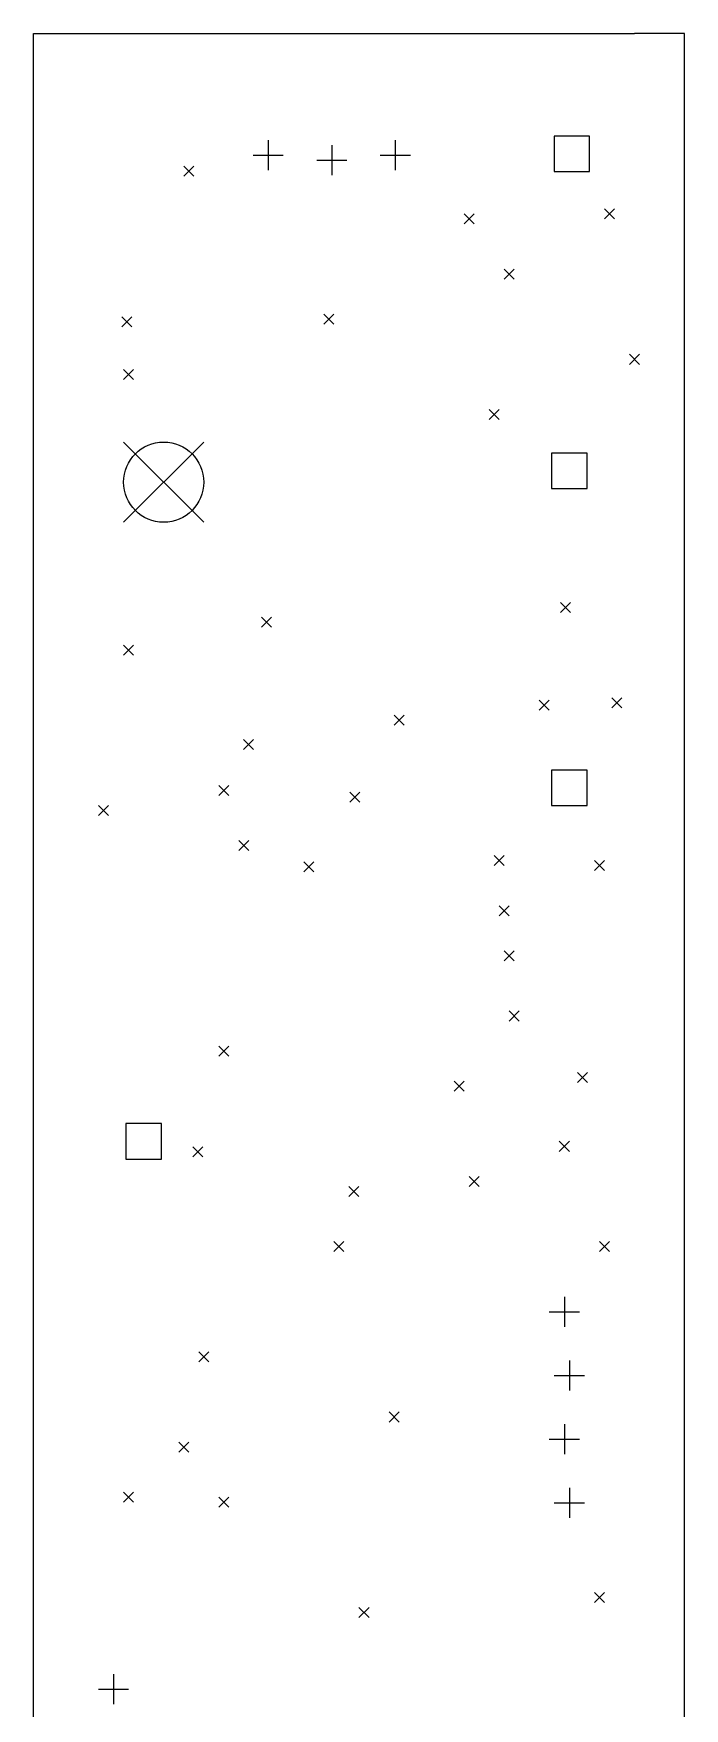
# Model space of a CAD drawing. Extents: x 1.63 to 4.46, y -7.25 to -2.05.
# Drawn here: x 1.757 to 2.781, y -4.684 to -2.053 of the extents above; entities that cross this region are included whole.
import ezdxf

# ---------------------------------------------------------------- set-up
doc = ezdxf.new("R2010")
doc.units = 0
doc.header["$MEASUREMENT"] = 0
doc.layers.add('BLACK', color=7, linetype='CONTINUOUS')

msp = doc.modelspace()

# ---------------------------------------------------------------- linework, layer by layer
at = {"layer": 'BLACK', "linetype": 'CONTINUOUS'}
for p, q in [((1.7574, -5.99031), (1.7574, -2.05331)), ((1.7574, -2.05331), (2.70228, -2.05331)), ((2.78102, -2.05331), (2.70228, -2.05331)), ((2.78102, -5.99031), (2.78102, -2.05331)), ((2.1263, -2.22063), (2.1263, -2.26787)), ((2.2263, -2.2285), (2.2263, -2.27575)), ((2.3263, -2.22063), (2.3263, -2.26787)), ((2.6317, -2.21444), (2.57602, -2.21444)), ((2.57602, -2.21444), (2.57602, -2.27012)), ((2.6317, -2.27012), (2.6317, -2.21444)), ((1.99362, -2.26148), (2.00937, -2.27722)), ((2.00937, -2.26148), (1.99362, -2.27722)), ((2.10268, -2.24425), (2.14992, -2.24425)), ((2.20268, -2.25213), (2.24992, -2.25213)), ((2.30268, -2.24425), (2.34992, -2.24425)), ((2.57602, -2.27012), (2.6317, -2.27012)), ((2.43457, -2.33677), (2.45031, -2.35252)), ((2.45031, -2.33677), (2.43457, -2.35252)), ((2.65504, -2.3289), (2.67079, -2.34465)), ((2.67079, -2.3289), (2.65504, -2.34465)), ((2.49756, -2.42339), (2.51331, -2.43913)), ((2.51331, -2.42339), (2.49756, -2.43913)), ((1.89618, -2.49819), (1.91193, -2.51394)), ((1.91193, -2.49819), (1.89618, -2.51394)), ((2.21409, -2.49425), (2.22984, -2.51)), ((2.22984, -2.49425), (2.21409, -2.51)), ((2.69441, -2.55724), (2.71016, -2.57299)), ((2.71016, -2.55724), (2.69441, -2.57299)), ((1.89913, -2.58087), (1.91488, -2.59661)), ((1.91488, -2.58087), (1.89913, -2.59661)), ((2.47394, -2.64386), (2.48969, -2.65961)), ((2.48969, -2.64386), (2.47394, -2.65961)), ((1.89913, -2.69504), (2.02512, -2.82102)), ((2.02512, -2.69504), (1.89913, -2.82102)), ((2.62776, -2.71248), (2.57208, -2.71248)), ((2.57208, -2.71248), (2.57208, -2.76815)), ((2.62776, -2.76815), (2.62776, -2.71248)), ((2.57208, -2.76815), (2.62776, -2.76815)), ((2.11567, -2.97004), (2.13142, -2.98579)), ((2.13142, -2.97004), (2.11567, -2.98579)), ((2.58614, -2.94701), (2.60189, -2.96276)), ((2.60189, -2.94701), (2.58614, -2.96276)), ((1.89913, -3.01394), (1.91488, -3.02969)), ((1.91488, -3.01394), (1.89913, -3.02969)), ((2.55268, -3.10055), (2.56843, -3.1163)), ((2.56843, -3.10055), (2.55268, -3.1163)), ((2.66685, -3.09661), (2.6826, -3.11236)), ((2.6826, -3.09661), (2.66685, -3.11236)), ((2.32433, -3.12417), (2.34008, -3.13992)), ((2.34008, -3.12417), (2.32433, -3.13992)), ((2.08764, -3.16208), (2.10339, -3.17783)), ((2.10339, -3.16208), (2.08764, -3.17783)), ((2.04874, -3.23441), (2.06449, -3.25016)), ((2.06449, -3.23441), (2.04874, -3.25016)), ((2.62776, -3.21051), (2.57208, -3.21051)), ((2.57208, -3.21051), (2.57208, -3.26619)), ((2.62776, -3.26619), (2.62776, -3.21051)), ((2.25479, -3.24524), (2.27054, -3.26098)), ((2.27054, -3.24524), (2.25479, -3.26098)), ((1.85976, -3.26591), (1.87551, -3.28165)), ((1.87551, -3.26591), (1.85976, -3.28165)), ((2.57208, -3.26619), (2.62776, -3.26619)), ((2.08024, -3.32102), (2.09598, -3.33677)), ((2.09598, -3.32102), (2.08024, -3.33677)), ((2.1826, -3.35449), (2.19835, -3.37024)), ((2.19835, -3.35449), (2.1826, -3.37024)), ((2.48181, -3.34465), (2.49756, -3.36039)), ((2.49756, -3.34465), (2.48181, -3.36039)), ((2.63929, -3.35252), (2.65504, -3.36827)), ((2.65504, -3.35252), (2.63929, -3.36827)), ((2.48969, -3.42339), (2.50543, -3.43913)), ((2.50543, -3.42339), (2.48969, -3.43913)), ((2.49756, -3.49425), (2.51331, -3.51)), ((2.51331, -3.49425), (2.49756, -3.51)), ((2.50543, -3.58874), (2.52118, -3.60449)), ((2.52118, -3.58874), (2.50543, -3.60449)), ((2.04874, -3.64386), (2.06449, -3.65961)), ((2.06449, -3.64386), (2.04874, -3.65961)), ((2.41882, -3.69898), (2.43457, -3.71472)), ((2.43457, -3.69898), (2.41882, -3.71472)), ((2.61272, -3.68526), (2.62846, -3.70101)), ((2.62846, -3.68526), (2.61272, -3.70101)), ((1.95847, -3.76563), (1.90279, -3.76563)), ((1.90279, -3.76563), (1.90279, -3.8213)), ((1.95847, -3.8213), (1.95847, -3.76563)), ((2.00782, -3.80189), (2.02357, -3.81764)), ((2.02357, -3.80189), (2.00782, -3.81764)), ((2.58417, -3.79346), (2.59992, -3.80921)), ((2.59992, -3.79346), (2.58417, -3.80921)), ((1.90279, -3.8213), (1.95847, -3.8213)), ((2.25346, -3.86433), (2.26921, -3.88008)), ((2.26921, -3.86433), (2.25346, -3.88008)), ((2.44244, -3.84858), (2.45819, -3.86433)), ((2.45819, -3.84858), (2.44244, -3.86433)), ((2.22984, -3.95094), (2.24559, -3.96669)), ((2.24559, -3.95094), (2.22984, -3.96669)), ((2.64717, -3.95094), (2.66291, -3.96669)), ((2.66291, -3.95094), (2.64717, -3.96669)), ((2.59205, -4.03756), (2.59205, -4.0848)), ((2.56843, -4.06118), (2.61567, -4.06118)), ((2.01724, -4.12417), (2.03299, -4.13992)), ((2.03299, -4.12417), (2.01724, -4.13992)), ((2.59992, -4.13756), (2.59992, -4.1848)), ((2.5763, -4.16118), (2.62354, -4.16118)), ((2.31646, -4.21866), (2.3322, -4.23441)), ((2.3322, -4.21866), (2.31646, -4.23441)), ((2.56843, -4.26118), (2.61567, -4.26118)), ((2.59205, -4.23756), (2.59205, -4.2848)), ((1.98575, -4.26591), (2.0015, -4.28165)), ((2.0015, -4.26591), (1.98575, -4.28165)), ((2.59992, -4.33756), (2.59992, -4.3848)), ((1.89913, -4.34465), (1.91488, -4.36039)), ((1.91488, -4.34465), (1.89913, -4.36039)), ((2.04874, -4.35252), (2.06449, -4.36827)), ((2.06449, -4.35252), (2.04874, -4.36827)), ((2.5763, -4.36118), (2.62354, -4.36118)), ((2.63929, -4.50213), (2.65504, -4.51787)), ((2.65504, -4.50213), (2.63929, -4.51787)), ((2.26921, -4.52575), (2.28496, -4.5415)), ((2.28496, -4.52575), (2.26921, -4.5415)), ((1.88339, -4.63047), (1.88339, -4.67772)), ((1.85976, -4.65409), (1.90701, -4.65409))]:
    msp.add_line(p, q, dxfattribs=at)
at = {"layer": 'BLACK'}
msp.add_circle((1.96213, -2.75803), 0.06299, dxfattribs=at)

doc.saveas('drawing.dxf')
